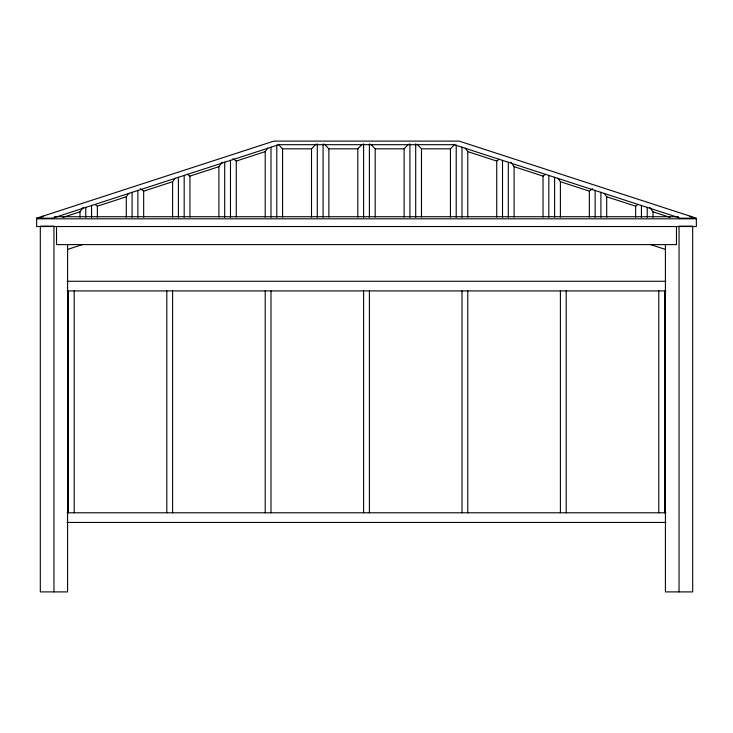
<?xml version="1.0" encoding="UTF-8"?>
<svg xmlns="http://www.w3.org/2000/svg" width="733" height="733" viewBox="0 0 733 733"><rect width="100%" height="100%" fill="white"/><g stroke="black" fill="none" stroke-linecap="round" stroke-linejoin="round"><path stroke-width="1.1" d="M462.001 217.307L462.001 147.076M502.517 217.298L502.517 160.261M508.308 217.325L508.308 162.103M62.818 217.408L79.998 211.828L83.205 207.393M94.878 204.379L97.361 206.184L126.296 196.774L128.871 193.237M172.603 217.096L172.603 181.729L175.178 178.192M218.901 217.069L218.901 166.684L222.117 162.259M265.209 217.17L265.209 151.639L267.783 148.103M311.516 217.115L311.516 148.826L315.859 144.254M357.814 217.115L357.814 148.826L362.157 144.254M404.121 217.115L404.121 148.826L408.464 144.254M450.429 217.115L450.429 148.826L454.772 144.254M465.217 148.103L467.791 151.639L496.727 161.049L499.21 159.244M543.034 217.105L543.034 176.094L545.517 174.289M557.831 178.192L560.397 181.729L589.341 191.139L592.649 188.729M604.129 193.237L606.704 196.774L635.639 206.184L638.122 204.379M67.592 249.431L82.792 244.465M36.65 218.187L273.895 141.102L459.105 141.102L696.35 218.187L680.398 218.187L454.148 144.685L278.833 144.685L52.602 218.187L36.65 218.187L39.197 217.976M690.999 217.069L696.35 218.81L696.35 226.524L36.65 226.524L36.65 218.81L42.102 217.032M140.351 188.729L143.659 191.139L172.603 181.729M187.483 174.289L189.966 176.094L218.901 166.684M232.966 158.64L236.273 161.049L265.209 151.639M278.228 144.254L282.571 148.826L311.516 148.826M324.536 144.254L328.879 148.826L357.814 148.826M370.843 144.254L375.186 148.826L404.121 148.826M417.141 144.254L421.484 148.826L450.429 148.826M54.517 216.721L678.483 216.721M36.65 218.81L696.35 218.81M67.033 281.27L665.967 281.27M67.097 290.919L665.903 290.919M67.097 512.788L665.903 512.788M67.033 522.437L665.967 522.437M510.883 162.259L514.099 166.684L543.034 176.094M649.795 207.402L653.002 211.828L670.154 217.399M650.208 244.465L665.408 249.431M689.927 216.107L689.927 216.721M679.051 591.898L679.051 226.158L692.694 226.158L692.694 591.898L665.408 591.898L665.408 244.556M676.477 226.46L676.477 244.611L56.523 244.611L56.523 226.46M664.584 290.919L664.584 512.788M658.793 290.919L658.793 512.788M653.002 211.828L653.002 217.344M647.221 207.228L647.221 217.325M641.43 205.277L641.43 217.371M635.639 206.184L635.639 217.298M606.704 196.774L606.704 217.151M600.913 192.229L600.913 217.298M595.123 190.305L595.123 217.325M589.341 191.139L589.341 217.16M566.188 290.919L566.188 512.788M560.397 181.729L560.397 217.096M560.397 290.919L560.397 512.788M554.606 177.203L554.606 217.289M548.825 175.297L548.825 217.307M514.099 166.684L514.099 217.069M496.727 161.049L496.727 217.078M467.791 151.639L467.791 217.17M467.791 290.919L467.791 512.788M462.001 290.919L462.001 512.788M456.21 144.997L456.21 217.316M421.484 148.826L421.484 217.115M415.703 143.87L415.703 217.316M409.912 143.87L409.912 217.316M375.186 148.826L375.186 217.115M369.395 143.87L369.395 217.316M369.395 290.919L369.395 512.788M363.605 143.87L363.605 217.316M363.605 290.919L363.605 512.788M328.879 148.826L328.879 217.115M323.088 143.87L323.088 217.316M317.297 143.87L317.297 217.316M282.571 148.826L282.571 217.115M276.79 144.997L276.79 217.316M270.999 147.076L270.999 217.307M270.999 290.919L270.999 512.788M265.209 290.919L265.209 512.788M236.273 161.049L236.273 217.078M230.483 160.261L230.483 217.298M224.692 162.103L224.692 217.325M189.966 176.094L189.966 217.105M184.175 175.297L184.175 217.307M178.394 177.203L178.394 217.289M172.603 290.919L172.603 512.788M166.812 290.919L166.812 512.788M143.659 191.139L143.659 217.16M137.877 190.305L137.877 217.325M132.087 192.229L132.087 217.298M126.296 196.774L126.296 217.151M97.361 206.184L97.361 217.298M91.57 205.277L91.57 217.371M85.779 207.228L85.779 217.325M79.998 211.828L79.998 217.344M74.207 290.919L74.207 512.788M68.416 290.919L68.416 512.788M67.592 244.556L67.592 591.898L40.306 591.898L40.306 226.158L53.949 226.158L53.949 591.898M43.073 216.107L43.073 216.721"/></g></svg>
